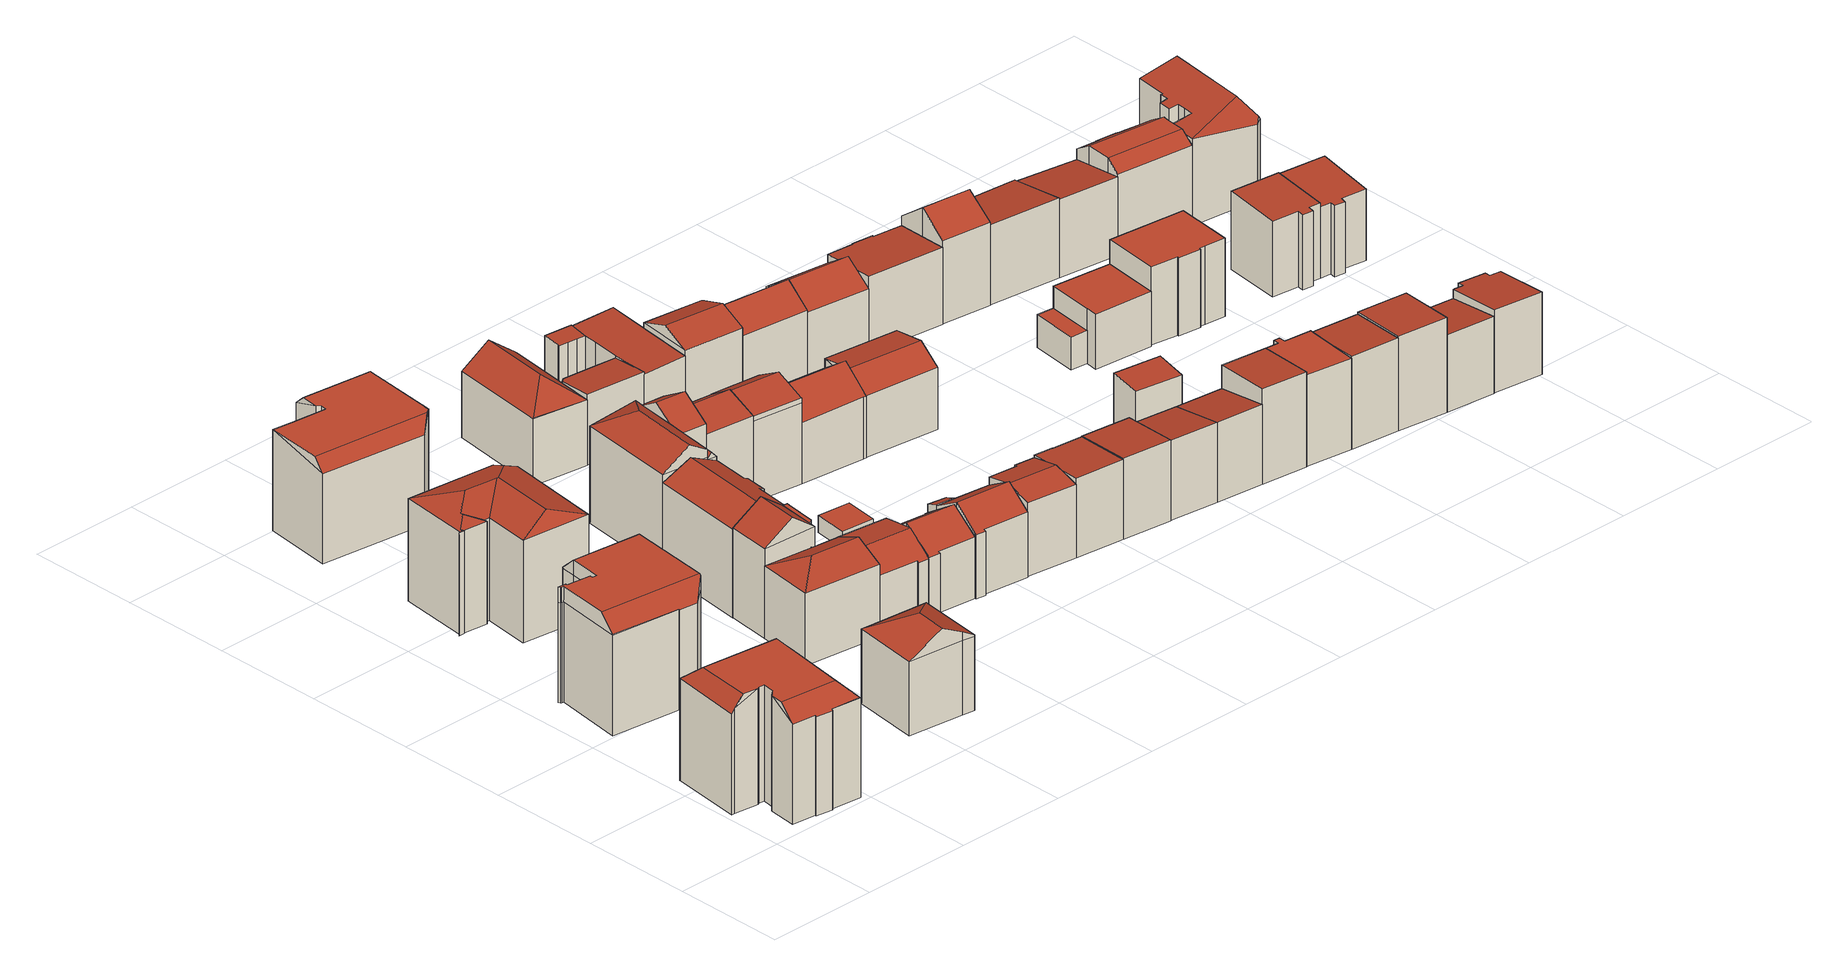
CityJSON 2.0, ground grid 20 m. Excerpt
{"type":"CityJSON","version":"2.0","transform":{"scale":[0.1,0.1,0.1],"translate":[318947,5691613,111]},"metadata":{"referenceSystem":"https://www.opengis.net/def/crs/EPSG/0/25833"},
"CityObjects":{
"building1":{"type":"Building","attributes":{"Dachtyp_tdc":"tdcFreeFormRoof","Gemeindeschluessel":14713000,"Dachneigung":0.55,"QualitaetDacherkennung":59,"Geometrietyp2DReferenz":"3000","function":"31001_9998","roofType":"5000","measuredHeight":20.58},"geometry":[{"type":"MultiSurface","lod":"2","boundaries":[[[0,1,2,3]],[[1,4,5,2]],[[4,6,7,5]],[[6,8,9,7]],[[8,10,11,9]],[[10,12,13,11]],[[12,14,15,13]],[[14,16,17,15]],[[16,18,19,17]],[[18,20,21,19]],[[20,22,23,21]],[[22,24,25,23]],[[24,26,27,25]],[[26,28,29,27]],[[28,30,31,29]],[[30,32,33,31]],[[32,0,3,33]],[[34,35,14,12,36]],[[18,16,35,34,37,38]],[[24,22,20,38,37,39,28,26]],[[40,36,12,10,8,6]],[[37,34,36,40,4,1,0,32,30,39]],[[16,14,35]],[[30,28,39]],[[6,4,40]],[[20,18,38]],[[3,2,5,7,9,11,13,15,17,19,21,23,25,27,29,31,33]]],"semantics":{"surfaces":[{"type":"WallSurface"},{"type":"RoofSurface"},{"type":"GroundSurface"}],"values":[0,0,0,0,0,0,0,0,0,0,0,0,0,0,0,0,0,1,1,1,1,1,0,0,0,0,2]}}]},
"building2":{"type":"Building","attributes":{"Gemeindeschluessel":14713000,"Dachtyp_tdc":"tdcFreeFormRoof","Dachneigung":0.34,"QualitaetDacherkennung":56,"Geometrietyp2DReferenz":"3000","function":"31001_9998","roofType":"5000","measuredHeight":20.52},"geometry":[{"type":"MultiSurface","lod":"2","boundaries":[[[41,42,43,44]],[[42,45,46,43]],[[45,47,48,46]],[[47,49,50,48]],[[49,51,52,50]],[[51,53,54,52]],[[53,55,56,54]],[[55,57,58,56]],[[57,59,60,58]],[[59,61,62,60]],[[61,63,64,62]],[[63,65,66,64]],[[65,67,68,66]],[[67,69,70,68]],[[69,71,72,70]],[[71,73,74,72]],[[73,41,44,74]],[[75,76,77,78,79,67,65]],[[80,81,82,83]],[[83,82,84,85,86,87,88,89,90,91,92,77,76]],[[71,78,77,92,73]],[[73,92,91,41]],[[41,91,90,42]],[[42,90,89,45]],[[45,89,88,47]],[[47,88,87,49]],[[49,87,86,51]],[[51,86,85,53]],[[53,85,84,55]],[[55,84,82,57]],[[57,82,81,59]],[[59,81,80,61]],[[61,80,83,76,75,63]],[[63,75,65]],[[69,79,78,71]],[[67,79,69]],[[44,43,46,48,50,52,54,56,58,60,62,64,66,68,70,72,74]]],"semantics":{"surfaces":[{"type":"WallSurface"},{"type":"RoofSurface"},{"type":"GroundSurface"}],"values":[0,0,0,0,0,0,0,0,0,0,0,0,0,0,0,0,0,1,1,1,0,0,0,0,0,0,0,0,0,0,0,0,0,0,0,0,2]}}]},
"building3":{"type":"Building","attributes":{"Dachtyp_tdc":"tdcFreeFormRoof","Gemeindeschluessel":14713000,"Dachneigung":18.39,"QualitaetDacherkennung":20,"Geometrietyp2DReferenz":"3000","function":"31001_9998","roofType":"5000","measuredHeight":20.23},"geometry":[{"type":"MultiSurface","lod":"2","boundaries":[[[93,94,95,96]],[[94,97,98,95]],[[97,99,100,98]],[[99,101,102,100]],[[101,103,104,102]],[[103,105,106,104]],[[105,107,108,106]],[[107,109,110,108]],[[109,111,112,110]],[[111,113,114,112]],[[113,115,116,114]],[[115,93,96,116]],[[117,118,119,115,113]],[[117,113,111]],[[120,121,118,117,111,109]],[[122,123,124,125,126,120,109,107]],[[122,107,105]],[[123,122,105,103]],[[124,123,103,101]],[[125,124,101,99]],[[126,125,99,97]],[[121,120,126,97,94]],[[119,118,121,94,93]],[[119,93,115]],[[96,95,98,100,102,104,106,108,110,112,114,116]]],"semantics":{"surfaces":[{"type":"WallSurface"},{"type":"RoofSurface"},{"type":"GroundSurface"}],"values":[0,0,0,0,0,0,0,0,0,0,0,0,1,1,1,1,1,1,1,1,1,1,1,1,2]}}]},
"building4":{"type":"Building","attributes":{"Dachtyp_tdc":"tdcHipAndGableRoof","Gemeindeschluessel":14713000,"Dachneigung":30.13,"QualitaetDacherkennung":67,"Geometrietyp2DReferenz":"3000","function":"31001_9998","roofType":"5000","measuredHeight":16.72},"geometry":[{"type":"MultiSurface","lod":"2","boundaries":[[[127,128,129,130]],[[128,131,132,129]],[[131,133,134,132]],[[133,135,136,134]],[[135,137,138,136]],[[137,127,130,138]],[[139,127,140]],[[127,137,141,140]],[[142,139,140,141,143,144]],[[131,142,144,133]],[[133,144,143,135]],[[135,143,141,137]],[[128,139,142,131]],[[127,139,128]],[[130,129,132,134,136,138]]],"semantics":{"surfaces":[{"type":"WallSurface"},{"type":"RoofSurface"},{"type":"GroundSurface"}],"values":[0,0,0,0,0,0,1,1,1,0,0,0,0,0,2]}}]},
"building5":{"type":"Building","attributes":{"Dachtyp_tdc":"tdcFreeFormRoof","Gemeindeschluessel":14713000,"Dachneigung":1.17,"QualitaetDacherkennung":57,"Geometrietyp2DReferenz":"3000","function":"31001_9998","roofType":"5000","measuredHeight":17.94},"geometry":[{"type":"MultiSurface","lod":"2","boundaries":[[[145,146,147,148]],[[146,149,150,147]],[[149,151,152,150]],[[151,153,154,152]],[[153,155,156,154]],[[155,157,158,156]],[[157,159,160,158]],[[159,161,162,160]],[[161,163,164,162]],[[163,145,148,164]],[[165,159,157,166]],[[163,167,168,145]],[[167,161,165,166,155,153,151,149,146,168]],[[161,159,165]],[[146,145,168]],[[157,155,166]],[[163,161,167]],[[148,147,150,152,154,156,158,160,162,164]]],"semantics":{"surfaces":[{"type":"WallSurface"},{"type":"RoofSurface"},{"type":"GroundSurface"}],"values":[0,0,0,0,0,0,0,0,0,0,1,1,1,0,0,0,0,2]}}]},
"building6":{"type":"Building","attributes":{"Gemeindeschluessel":14713000,"Geometrietyp2DReferenz":"3000","function":"31001_9998","roofType":"9999"},"children":["building6-1","building6-2","building6-3"]},
"building6-1":{"type":"BuildingPart","attributes":{"Dachtyp_tdc":"tdcHipAndGableRoof","Dachneigung":23.91,"QualitaetDacherkennung":52,"Geometrietyp2DReferenz":"3000","roofType":"5000","measuredHeight":15.17},"parents":["building6"],"geometry":[{"type":"MultiSurface","lod":"2","boundaries":[[[169,170,171,172]],[[170,173,174,171]],[[173,175,176,174]],[[175,177,178,176]],[[177,179,180,178]],[[179,181,182,180]],[[183,169,172,184]],[[181,179,185]],[[179,177,175,185]],[[175,173,170,169,183,181,185]],[[172,171,174,176,178,180,182,184]],[[184,182,181,183]]],"semantics":{"surfaces":[{"type":"WallSurface"},{"type":"RoofSurface"},{"type":"GroundSurface"},{"type":"ClosureSurface"}],"values":[0,0,0,0,0,0,0,1,1,1,2,3]}}]},
"building6-2":{"type":"BuildingPart","attributes":{"Dachtyp_tdc":"tdcGableRoof","Dachneigung":34.07,"QualitaetDacherkennung":70,"Geometrietyp2DReferenz":"3000","roofType":"3100","measuredHeight":19.39},"parents":["building6"],"geometry":[{"type":"MultiSurface","lod":"2","boundaries":[[[186,187,188,182,181]],[[187,189,190,191,188]],[[189,187,192]],[[186,193,194]],[[187,186,194,192]],[[193,189,192,194]],[[182,188,191,195,184]],[[193,183,184,195,196,190,189]],[[196,195,191,190]],[[186,181,183,193]],[[181,182,184,183]]],"semantics":{"surfaces":[{"type":"WallSurface"},{"type":"RoofSurface"},{"type":"GroundSurface"},{"type":"ClosureSurface"}],"values":[0,0,0,0,1,1,2,0,3,0,3]}}]},
"building6-3":{"type":"BuildingPart","attributes":{"Dachtyp_tdc":"tdcPolyFlatRoof","Dachneigung":0,"QualitaetDacherkennung":29,"Geometrietyp2DReferenz":"3000","roofType":"1000","measuredHeight":16.3},"parents":["building6"],"geometry":[{"type":"MultiSurface","lod":"2","boundaries":[[[190,197,198,191]],[[197,199,200,198]],[[199,201,202,200]],[[201,203,204,202]],[[203,196,195,204]],[[203,201,199,197,190,196]],[[195,191,198,200,202,204]],[[191,195,196,190]]],"semantics":{"surfaces":[{"type":"WallSurface"},{"type":"RoofSurface"},{"type":"GroundSurface"},{"type":"ClosureSurface"}],"values":[0,0,0,0,0,1,2,3]}}]},
"building7":{"type":"Building","attributes":{"Dachtyp_tdc":"tdcHipAndGableRoof","Gemeindeschluessel":14713000,"Dachneigung":25.93,"QualitaetDacherkennung":78,"Geometrietyp2DReferenz":"3000","function":"31001_9998","roofType":"5000","measuredHeight":18.2},"geometry":[{"type":"MultiSurface","lod":"2","boundaries":[[[205,206,207,208]],[[206,209,210,207]],[[209,211,212,210]],[[211,213,214,212]],[[213,215,216,214]],[[215,217,218,216]],[[217,219,220,218]],[[219,221,222,220]],[[221,223,224,222]],[[223,205,208,224]],[[219,217,225]],[[217,215,213,225]],[[213,211,209,206,205,223,221,219,225]],[[208,207,210,212,214,216,218,220,222,224]]],"semantics":{"surfaces":[{"type":"WallSurface"},{"type":"RoofSurface"},{"type":"GroundSurface"}],"values":[0,0,0,0,0,0,0,0,0,0,1,1,1,2]}}]},
"building8":{"type":"Building","attributes":{"Dachtyp_tdc":"tdcFreeFormRoof","Gemeindeschluessel":14713000,"Dachneigung":10.51,"QualitaetDacherkennung":44,"Geometrietyp2DReferenz":"3000","function":"31001_9998","roofType":"5000","measuredHeight":13.82},"geometry":[{"type":"MultiSurface","lod":"2","boundaries":[[[226,173,227,228]],[[173,229,230,227]],[[229,231,232,230]],[[231,233,234,232]],[[233,235,236,234]],[[235,237,238,236]],[[237,226,228,238]],[[239,229,173,240]],[[235,233,231,239,240,226,237]],[[173,226,240]],[[231,229,239]],[[228,227,230,232,234,236,238]]],"semantics":{"surfaces":[{"type":"WallSurface"},{"type":"RoofSurface"},{"type":"GroundSurface"}],"values":[0,0,0,0,0,0,0,1,1,0,0,2]}}]},
"building9":{"type":"Building","attributes":{"Gemeindeschluessel":14713000,"Geometrietyp2DReferenz":"3000","function":"31001_9998","roofType":"9999"},"children":["building9-1","building9-2","building9-3"]},
"building9-1":{"type":"BuildingPart","attributes":{"Dachtyp_tdc":"tdcGableRoof","Dachneigung":31.37,"QualitaetDacherkennung":55,"Geometrietyp2DReferenz":"3000","roofType":"3100","measuredHeight":20.55},"parents":["building9"],"geometry":[{"type":"MultiSurface","lod":"2","boundaries":[[[241,242,243,244,245]],[[246,247,248,249,250]],[[247,241,245,248]],[[241,247,251]],[[242,241,251,252,253]],[[247,246,254,252,251]],[[245,244,249,248]],[[250,249,244,243]],[[246,250,243,242]],[[252,254,253]],[[253,254,246,242]]],"semantics":{"surfaces":[{"type":"WallSurface"},{"type":"RoofSurface"},{"type":"GroundSurface"},{"type":"ClosureSurface"}],"values":[0,0,0,0,1,1,2,3,3,0,3]}}]},
"building9-2":{"type":"BuildingPart","attributes":{"Dachtyp_tdc":"tdcFreeFormRoof","Dachneigung":47.18,"QualitaetDacherkennung":22,"Geometrietyp2DReferenz":"3000","roofType":"5000","measuredHeight":17.67},"parents":["building9"],"geometry":[{"type":"MultiSurface","lod":"2","boundaries":[[[255,256,257,258]],[[256,259,260,257]],[[259,261,262,260]],[[261,263,264,262]],[[265,263,261]],[[266,265,261,259]],[[267,266,259,256]],[[267,256,255]],[[265,266,267,255,263]],[[258,257,260,262,264]],[[258,264,263,255]]],"semantics":{"surfaces":[{"type":"WallSurface"},{"type":"RoofSurface"},{"type":"GroundSurface"},{"type":"ClosureSurface"}],"values":[0,0,0,0,0,1,1,1,1,2,3]}}]},
"building9-3":{"type":"BuildingPart","attributes":{"Dachtyp_tdc":"tdcHipAndGableRoof","Dachneigung":32.51,"QualitaetDacherkennung":65,"Geometrietyp2DReferenz":"3000","roofType":"5000","measuredHeight":20.54},"parents":["building9"],"geometry":[{"type":"MultiSurface","lod":"2","boundaries":[[[268,250,249,269]],[[243,270,255,258,244]],[[271,272,273,264,263]],[[272,268,269,273]],[[274,268,275]],[[276,277,275,268]],[[278,279,253,254,274,275,277,280]],[[270,278,280,271]],[[271,280,277,276,272]],[[243,242,279,278,270]],[[272,276,268]],[[268,274,246,250]],[[269,249,244,258,264,273]],[[244,249,250,243]],[[263,255,270,271]],[[263,264,258,255]],[[242,253,279]],[[246,274,254]],[[250,246,242,243]],[[242,246,254,253]]],"semantics":{"surfaces":[{"type":"WallSurface"},{"type":"RoofSurface"},{"type":"GroundSurface"},{"type":"ClosureSurface"}],"values":[0,0,0,0,1,1,1,0,0,0,0,0,2,3,0,3,0,0,3,3]}}]},
"building10":{"type":"Building","attributes":{"Dachtyp_tdc":"tdcGableRoof","Gemeindeschluessel":14713000,"Dachneigung":34.83,"QualitaetDacherkennung":57,"Geometrietyp2DReferenz":"3000","function":"31001_9998","roofType":"3100","measuredHeight":14.23},"geometry":[{"type":"MultiSurface","lod":"2","boundaries":[[[281,282,283,284]],[[282,285,286,283]],[[285,287,288,286]],[[287,289,290,288]],[[289,291,292,290]],[[291,293,294,292]],[[293,295,296,294]],[[295,297,298,296]],[[297,299,300,298]],[[299,301,302,300]],[[301,281,284,302]],[[297,295,293,291,289,287]],[[287,285,282,281,301,299,297]],[[284,283,286,288,290,292,294,296,298,300,302]]],"semantics":{"surfaces":[{"type":"WallSurface"},{"type":"RoofSurface"},{"type":"GroundSurface"}],"values":[0,0,0,0,0,0,0,0,0,0,0,1,1,2]}}]},
"building11":{"type":"Building","attributes":{"Dachtyp_tdc":"tdcFreeFormRoof","Gemeindeschluessel":14713000,"Dachneigung":37.67,"QualitaetDacherkennung":67,"Geometrietyp2DReferenz":"3000","function":"31001_9998","roofType":"5000","measuredHeight":15.39},"geometry":[{"type":"MultiSurface","lod":"2","boundaries":[[[303,304,305,306]],[[304,307,308,305]],[[307,309,310,308]],[[309,311,312,310]],[[311,313,314,312]],[[313,303,306,314]],[[303,315,316]],[[311,309,317,315,303,313]],[[315,317,307,304,316]],[[304,303,316]],[[309,307,317]],[[306,305,308,310,312,314]]],"semantics":{"surfaces":[{"type":"WallSurface"},{"type":"RoofSurface"},{"type":"GroundSurface"}],"values":[0,0,0,0,0,0,1,1,1,0,0,2]}}]},
"building12":{"type":"Building","attributes":{"Gemeindeschluessel":14713000,"Geometrietyp2DReferenz":"3000","function":"31001_9998","roofType":"9999"},"children":["building12-1","building12-2"]},
"building12-1":{"type":"BuildingPart","attributes":{"Dachtyp_tdc":"tdcPolyFlatRoof","Dachneigung":21.52,"QualitaetDacherkennung":50,"Geometrietyp2DReferenz":"3000","roofType":"2100","measuredHeight":11.85},"parents":["building12"],"geometry":[{"type":"MultiSurface","lod":"2","boundaries":[[[318,319,320,321,322]],[[323,324,296,325,326]],[[324,318,322,296]],[[324,323,319,318]],[[322,321,325,296]],[[326,320,319,323]],[[326,325,321,320]]],"semantics":{"surfaces":[{"type":"WallSurface"},{"type":"RoofSurface"},{"type":"GroundSurface"},{"type":"ClosureSurface"}],"values":[0,0,0,1,2,0,3]}}]},
"building12-2":{"type":"BuildingPart","attributes":{"Dachtyp_tdc":"tdcGableRoof","Dachneigung":30.56,"QualitaetDacherkennung":42,"Geometrietyp2DReferenz":"3000","roofType":"3100","measuredHeight":14.74},"parents":["building12"],"geometry":[{"type":"MultiSurface","lod":"2","boundaries":[[[327,328,329,330]],[[328,331,332,329]],[[331,333,334,332]],[[333,335,336,334]],[[335,337,338,336]],[[337,339,300,338]],[[339,340,341,300]],[[340,326,325,341]],[[320,327,330,321]],[[340,339,337,335,333,331,328]],[[328,327,320,326,340]],[[330,329,332,334,336,338,300,341,325,321]],[[321,325,326,320]]],"semantics":{"surfaces":[{"type":"WallSurface"},{"type":"RoofSurface"},{"type":"GroundSurface"},{"type":"ClosureSurface"}],"values":[0,0,0,0,0,0,0,0,0,1,1,2,3]}}]},
"building13":{"type":"Building","attributes":{"Dachtyp_tdc":"tdcGableRoof","Gemeindeschluessel":14713000,"Dachneigung":17.92,"QualitaetDacherkennung":57,"Geometrietyp2DReferenz":"3000","function":"31001_9998","roofType":"3100","measuredHeight":17.27},"geometry":[{"type":"MultiSurface","lod":"2","boundaries":[[[342,343,344,345]],[[343,346,347,344]],[[346,348,349,347]],[[348,342,345,349]],[[346,343,350]],[[342,348,351]],[[343,342,351,350]],[[348,346,350,351]],[[345,344,347,349]]],"semantics":{"surfaces":[{"type":"WallSurface"},{"type":"RoofSurface"},{"type":"GroundSurface"}],"values":[0,0,0,0,0,0,1,1,2]}}]},
"building14":{"type":"Building","attributes":{"Gemeindeschluessel":14713000,"Dachorientierung":0,"MittlereTraufHoehe":114.94,"ObjektHoehe":3,"BodenHoehe":111.94,"Geometrietyp2DReferenz":"3000","BezugspunktDach":"2000","AbsoluteHoehe":114.94,"Dachflaeche":36.03,"function":"31001_9998","measuredHeight":3,"storeysAboveGround":1},"geometry":[{"type":"MultiSurface","lod":"2","boundaries":[[[352,353,354,355]],[[355,354,356,357]],[[354,353,358,356]],[[353,352,359,358]],[[352,355,357,359]],[[357,356,358,359]]],"semantics":{"surfaces":[{"type":"RoofSurface"},{"type":"WallSurface"},{"type":"GroundSurface"}],"values":[0,1,1,1,1,2]}}]},
"building15":{"type":"Building","attributes":{"Dachtyp_tdc":"tdcFreeFormRoof","Gemeindeschluessel":14713000,"Dachneigung":18.86,"QualitaetDacherkennung":61,"Geometrietyp2DReferenz":"3000","function":"31001_9998","roofType":"5000","measuredHeight":17.15},"geometry":[{"type":"MultiSurface","lod":"2","boundaries":[[[360,361,362,344]],[[361,363,364,362]],[[363,365,366,364]],[[365,367,347,366]],[[367,360,344,347]],[[368,361,360,369]],[[368,369,370,371,372]],[[367,370,369,360]],[[365,371,370,367]],[[363,372,371,365]],[[361,368,372,363]],[[344,362,364,366,347]]],"semantics":{"surfaces":[{"type":"WallSurface"},{"type":"RoofSurface"},{"type":"GroundSurface"}],"values":[0,0,0,0,0,1,1,0,0,0,0,2]}}]},
"building16":{"type":"Building","attributes":{"Dachtyp_tdc":"tdcGableRoof","Gemeindeschluessel":14713000,"Dachneigung":13.24,"QualitaetDacherkennung":46,"Geometrietyp2DReferenz":"3000","function":"31001_9998","roofType":"3100","measuredHeight":14.2},"geometry":[{"type":"MultiSurface","lod":"2","boundaries":[[[373,374,375,376]],[[374,377,378,375]],[[377,379,380,378]],[[379,381,382,380]],[[381,383,384,382]],[[383,385,386,384]],[[385,387,388,386]],[[387,389,390,388]],[[389,373,376,390]],[[385,383,381,379,377,374,373]],[[373,389,387,385]],[[376,375,378,380,382,384,386,388,390]]],"semantics":{"surfaces":[{"type":"WallSurface"},{"type":"RoofSurface"},{"type":"GroundSurface"}],"values":[0,0,0,0,0,0,0,0,0,1,1,2]}}]},
"building17":{"type":"Building","attributes":{"Dachtyp_tdc":"tdcPolyFlatRoof","Gemeindeschluessel":14713000,"Dachneigung":0,"QualitaetDacherkennung":63,"Geometrietyp2DReferenz":"3000","function":"31001_9998","roofType":"1000","measuredHeight":3.12},"geometry":[{"type":"MultiSurface","lod":"2","boundaries":[[[391,392,393,394]],[[392,395,396,393]],[[395,397,398,396]],[[397,391,394,398]],[[397,395,392,391]],[[394,393,396,398]]],"semantics":{"surfaces":[{"type":"WallSurface"},{"type":"RoofSurface"},{"type":"GroundSurface"}],"values":[0,0,0,0,1,2]}}]},
"building18":{"type":"Building","attributes":{"Gemeindeschluessel":14713000,"Geometrietyp2DReferenz":"3000","function":"31001_9998","roofType":"9999"},"children":["building18-1","building18-2","building18-3"]},
"building18-1":{"type":"BuildingPart","attributes":{"Dachtyp_tdc":"tdcPolyFlatRoof","Dachneigung":2.61,"QualitaetDacherkennung":42,"Geometrietyp2DReferenz":"3000","roofType":"2100","measuredHeight":12.19},"parents":["building18"],"geometry":[{"type":"MultiSurface","lod":"2","boundaries":[[[399,400,401,402]],[[399,403,404,400]],[[403,405,406,404]],[[405,407,408,406]],[[407,409,410,408]],[[409,411,412,413,410]],[[411,409,407,405,403,399,402]],[[401,400,404,406,408,410,413]],[[402,412,411]],[[402,401,413,412]]],"semantics":{"surfaces":[{"type":"WallSurface"},{"type":"RoofSurface"},{"type":"GroundSurface"},{"type":"ClosureSurface"}],"values":[0,0,0,0,0,0,1,2,0,3]}}]},
"building18-2":{"type":"BuildingPart","attributes":{"Dachtyp_tdc":"tdcPolyFlatRoof","Dachneigung":2.99,"QualitaetDacherkennung":76,"Geometrietyp2DReferenz":"3000","roofType":"2100","measuredHeight":12.44},"parents":["building18"],"geometry":[{"type":"MultiSurface","lod":"2","boundaries":[[[414,415,416,417]],[[415,418,419,416]],[[418,420,421,419]],[[422,423,424,425,426]],[[423,402,401,424]],[[412,414,417,413]],[[412,402,423,422,427,420,418,415,414]],[[417,416,419,421,425,424,401,413]],[[426,427,422]],[[425,421,420,427,426]],[[413,401,402,412]]],"semantics":{"surfaces":[{"type":"WallSurface"},{"type":"RoofSurface"},{"type":"GroundSurface"},{"type":"ClosureSurface"}],"values":[0,0,0,0,0,0,1,2,0,3,3]}}]},
"building18-3":{"type":"BuildingPart","attributes":{"Dachtyp_tdc":"tdcPolyFlatRoof","Dachneigung":6.57,"QualitaetDacherkennung":61,"Geometrietyp2DReferenz":"3000","roofType":"2100","measuredHeight":12.46},"parents":["building18"],"geometry":[{"type":"MultiSurface","lod":"2","boundaries":[[[428,429,430,431]],[[429,432,433,430]],[[432,426,425,433]],[[434,435,436,421,420]],[[435,428,431,436]],[[435,434,427,426,432,429,428]],[[431,430,433,425,421,436]],[[420,427,434]],[[421,425,426,427,420]]],"semantics":{"surfaces":[{"type":"WallSurface"},{"type":"RoofSurface"},{"type":"GroundSurface"},{"type":"ClosureSurface"}],"values":[0,0,0,0,0,1,2,0,3]}}]},
"building19":{"type":"Building","attributes":{"Dachtyp_tdc":"tdcPolyFlatRoof","Gemeindeschluessel":14713000,"Dachneigung":4.38,"QualitaetDacherkennung":65,"Geometrietyp2DReferenz":"3000","function":"31001_9998","roofType":"2100","measuredHeight":14.07},"geometry":[{"type":"MultiSurface","lod":"2","boundaries":[[[437,438,384,388]],[[438,439,440,384]],[[439,441,442,440]],[[441,443,444,442]],[[443,445,446,444]],[[445,437,388,446]],[[445,443,441,439,438,437]],[[388,384,440,442,444,446]]],"semantics":{"surfaces":[{"type":"WallSurface"},{"type":"RoofSurface"},{"type":"GroundSurface"}],"values":[0,0,0,0,0,0,1,2]}}]},
"building20":{"type":"Building","attributes":{"Dachtyp_tdc":"tdcFreeFormRoof","Gemeindeschluessel":14713000,"Dachneigung":36.36,"QualitaetDacherkennung":56,"Geometrietyp2DReferenz":"3000","function":"31001_9998","roofType":"5000","measuredHeight":14.69},"geometry":[{"type":"MultiSurface","lod":"2","boundaries":[[[447,448,362,366]],[[448,449,450,362]],[[449,451,452,450]],[[451,453,454,452]],[[453,447,366,454]],[[455,449,448,456]],[[453,451,455,456,447]],[[448,447,456]],[[451,449,455]],[[366,362,450,452,454]]],"semantics":{"surfaces":[{"type":"WallSurface"},{"type":"RoofSurface"},{"type":"GroundSurface"}],"values":[0,0,0,0,0,1,1,0,0,2]}}]},
"building21":{"type":"Building","attributes":{"Dachtyp_tdc":"tdcFreeFormRoof","Gemeindeschluessel":14713000,"Dachneigung":20.81,"QualitaetDacherkennung":76,"Geometrietyp2DReferenz":"3000","function":"31001_9998","roofType":"5000","measuredHeight":15.31},"geometry":[{"type":"MultiSurface","lod":"2","boundaries":[[[457,458,416,419]],[[458,459,460,416]],[[459,461,462,460]],[[461,463,464,462]],[[463,465,466,457]],[[465,461,459,458,466]],[[458,457,466]],[[463,461,465]],[[464,419,416,460,462]],[[463,457,419,464]]],"semantics":{"surfaces":[{"type":"WallSurface"},{"type":"RoofSurface"},{"type":"GroundSurface"}],"values":[0,0,0,0,1,1,0,0,2,0]}}]},
"building22":{"type":"Building","attributes":{"Dachtyp_tdc":"tdcPolyFlatRoof","Gemeindeschluessel":14713000,"Dachneigung":5.03,"QualitaetDacherkennung":68,"Geometrietyp2DReferenz":"3000","function":"31001_9998","roofType":"2100","measuredHeight":14.27},"geometry":[{"type":"MultiSurface","lod":"2","boundaries":[[[467,468,444,446]],[[468,469,470,444]],[[469,471,472,470]],[[471,467,446,472]],[[471,469,468,467]],[[446,444,470,472]]],"semantics":{"surfaces":[{"type":"WallSurface"},{"type":"RoofSurface"},{"type":"GroundSurface"}],"values":[0,0,0,0,1,2]}}]},
"building23":{"type":"Building","attributes":{"Dachtyp_tdc":"tdcGableRoof","Gemeindeschluessel":14713000,"Dachneigung":10.17,"QualitaetDacherkennung":35,"Geometrietyp2DReferenz":"3000","function":"31001_9998","roofType":"3100","measuredHeight":13.7},"geometry":[{"type":"MultiSurface","lod":"2","boundaries":[[[473,474,475,476]],[[474,477,478,475]],[[477,479,480,478]],[[479,473,476,480]],[[477,474,481]],[[473,479,482]],[[474,473,482,481]],[[479,477,481,482]],[[476,475,478,480]]],"semantics":{"surfaces":[{"type":"WallSurface"},{"type":"RoofSurface"},{"type":"GroundSurface"}],"values":[0,0,0,0,0,0,1,1,2]}}]},
"building24":{"type":"Building","attributes":{"Dachtyp_tdc":"tdcPolyFlatRoof","Gemeindeschluessel":14713000,"Dachneigung":10.98,"QualitaetDacherkennung":64,"Geometrietyp2DReferenz":"3000","function":"31001_9998","roofType":"2100","measuredHeight":14.11},"geometry":[{"type":"MultiSurface","lod":"2","boundaries":[[[483,484,485,486]],[[484,487,488,485]],[[487,489,490,488]],[[489,483,486,490]],[[489,487,484,483]],[[486,485,488,490]]],"semantics":{"surfaces":[{"type":"WallSurface"},{"type":"RoofSurface"},{"type":"GroundSurface"}],"values":[0,0,0,0,1,2]}}]},
"building25":{"type":"Building","attributes":{"Dachtyp_tdc":"tdcGableRoof","Gemeindeschluessel":14713000,"Dachneigung":36.87,"QualitaetDacherkennung":60,"Geometrietyp2DReferenz":"3000","function":"31001_9998","roofType":"3100","measuredHeight":15.08},"geometry":[{"type":"MultiSurface","lod":"2","boundaries":[[[491,492,493,494]],[[492,495,496,493]],[[495,497,498,496]],[[497,499,500,498]],[[499,501,502,500]],[[501,503,504,502]],[[503,505,506,504]],[[505,507,508,506]],[[507,509,510,508]],[[509,511,512,510]],[[511,513,514,512]],[[507,505,503,501,499,497,495,492,491,513]],[[513,511,509,507]],[[514,494,493,496,498,500,502,504,506,508,510,512]],[[513,491,494,514]]],"semantics":{"surfaces":[{"type":"WallSurface"},{"type":"RoofSurface"},{"type":"GroundSurface"}],"values":[0,0,0,0,0,0,0,0,0,0,0,1,1,2,0]}}]},
"building26":{"type":"Building","attributes":{"Dachtyp_tdc":"tdcPolyFlatRoof","Gemeindeschluessel":14713000,"Dachneigung":10.9,"QualitaetDacherkennung":64,"Geometrietyp2DReferenz":"3000","function":"31001_9998","roofType":"2100","measuredHeight":14.1},"geometry":[{"type":"MultiSurface","lod":"2","boundaries":[[[489,487,488,490]],[[487,515,516,488]],[[515,517,518,516]],[[517,489,490,518]],[[517,515,487,489]],[[490,488,516,518]]],"semantics":{"surfaces":[{"type":"WallSurface"},{"type":"RoofSurface"},{"type":"GroundSurface"}],"values":[0,0,0,0,1,2]}}]},
"building27":{"type":"Building","attributes":{"Dachtyp_tdc":"tdcFreeFormRoof","Gemeindeschluessel":14713000,"Dachneigung":34.02,"QualitaetDacherkennung":64,"Geometrietyp2DReferenz":"3000","function":"31001_9998","roofType":"5000","measuredHeight":14.76},"geometry":[{"type":"MultiSurface","lod":"2","boundaries":[[[519,520,510,521]],[[520,522,506,510]],[[522,523,524,506]],[[523,525,526,524]],[[525,519,521,526]],[[519,527,528,520]],[[527,525,523,522,528]],[[522,520,528]],[[519,525,527]],[[521,510,506,524,526]]],"semantics":{"surfaces":[{"type":"WallSurface"},{"type":"RoofSurface"},{"type":"GroundSurface"}],"values":[0,0,0,0,0,1,1,0,0,2]}}]},
"building28":{"type":"Building","attributes":{"Dachtyp_tdc":"tdcPolyFlatRoof","Gemeindeschluessel":14713000,"Dachneigung":3.35,"QualitaetDacherkennung":58,"Geometrietyp2DReferenz":"3000","function":"31001_9998","roofType":"2100","measuredHeight":16.74},"geometry":[{"type":"MultiSurface","lod":"2","boundaries":[[[529,530,531,532]],[[530,533,518,531]],[[533,534,516,518]],[[534,529,532,516]],[[534,533,530,529]],[[532,531,518,516]]],"semantics":{"surfaces":[{"type":"WallSurface"},{"type":"RoofSurface"},{"type":"GroundSurface"}],"values":[0,0,0,0,1,2]}}]},
"building29":{"type":"Building","attributes":{"Dachtyp_tdc":"tdcPolyFlatRoof","Gemeindeschluessel":14713000,"Dachneigung":5.88,"QualitaetDacherkennung":52,"Geometrietyp2DReferenz":"3000","function":"31001_9998","roofType":"2100","measuredHeight":9.83},"geometry":[{"type":"MultiSurface","lod":"2","boundaries":[[[535,536,537,538]],[[536,539,540,537]],[[539,541,542,540]],[[541,535,538,542]],[[541,539,536,535]],[[538,537,540,542]]],"semantics":{"surfaces":[{"type":"WallSurface"},{"type":"RoofSurface"},{"type":"GroundSurface"}],"values":[0,0,0,0,1,2]}}]},
"building30":{"type":"Building","attributes":{"Dachtyp_tdc":"tdcPolyFlatRoof","Gemeindeschluessel":14713000,"Dachneigung":0,"QualitaetDacherkennung":42,"Geometrietyp2DReferenz":"3000","function":"31001_9998","roofType":"1000","measuredHeight":16.16},"geometry":[{"type":"MultiSurface","lod":"2","boundaries":[[[543,529,544,545]],[[529,546,547,544]],[[546,548,549,547]],[[548,550,551,549]],[[550,552,553,551]],[[552,554,555,553]],[[554,556,557,555]],[[556,543,545,557]],[[556,554,552,550,548,546,529,543]],[[545,544,547,549,551,553,555,557]]],"semantics":{"surfaces":[{"type":"WallSurface"},{"type":"RoofSurface"},{"type":"GroundSurface"}],"values":[0,0,0,0,0,0,0,0,1,2]}}]},
"building31":{"type":"Building","attributes":{"Gemeindeschluessel":14713000,"Dachtyp_tdc":"tdcPolyFlatRoof","Dachneigung":5.42,"QualitaetDacherkennung":73,"Geometrietyp2DReferenz":"3000","function":"31001_9998","roofType":"2100","measuredHeight":13.61},"geometry":[{"type":"MultiSurface","lod":"2","boundaries":[[[558,559,560,561]],[[559,562,563,560]],[[562,564,565,563]],[[564,566,567,565]],[[566,568,569,567]],[[568,570,571,569]],[[570,572,573,571]],[[572,558,561,573]],[[572,570,568,566,564,562,559,558]],[[561,560,563,565,567,569,571,573]]],"semantics":{"surfaces":[{"type":"WallSurface"},{"type":"RoofSurface"},{"type":"GroundSurface"}],"values":[0,0,0,0,0,0,0,0,1,2]}}]},
"building32":{"type":"Building","attributes":{"Dachtyp_tdc":"tdcPolyFlatRoof","Gemeindeschluessel":14713000,"Dachneigung":3.36,"QualitaetDacherkennung":52,"Geometrietyp2DReferenz":"3000","function":"31001_9998","roofType":"2100","measuredHeight":16.46},"geometry":[{"type":"MultiSurface","lod":"2","boundaries":[[[574,575,576,577]],[[575,578,557,576]],[[578,579,555,557]],[[579,574,577,555]],[[579,578,575,574]],[[577,576,557,555]]],"semantics":{"surfaces":[{"type":"WallSurface"},{"type":"RoofSurface"},{"type":"GroundSurface"}],"values":[0,0,0,0,1,2]}}]},
"building33":{"type":"Building","attributes":{"Gemeindeschluessel":14713000,"Geometrietyp2DReferenz":"3000","function":"31001_9998","roofType":"9999"},"children":["building33-1","building33-2"]},
"building33-1":{"type":"BuildingPart","attributes":{"Dachtyp_tdc":"tdcPolyFlatRoof","Dachneigung":0,"QualitaetDacherkennung":28,"Geometrietyp2DReferenz":"3000","roofType":"1000","measuredHeight":9.73},"parents":["building33"],"geometry":[{"type":"MultiSurface","lod":"2","boundaries":[[[580,581,582,583]],[[581,584,585,582]],[[584,586,587,588,585]],[[589,580,583,590,591]],[[589,586,584,581,580]],[[583,582,585,588,590]],[[591,587,586,589]],[[591,590,588,587]]],"semantics":{"surfaces":[{"type":"WallSurface"},{"type":"RoofSurface"},{"type":"GroundSurface"},{"type":"ClosureSurface"}],"values":[0,0,0,0,1,2,0,3]}}]},
"building33-2":{"type":"BuildingPart","attributes":{"Dachtyp_tdc":"tdcPolyFlatRoof","Dachneigung":0,"QualitaetDacherkennung":57,"Geometrietyp2DReferenz":"3000","roofType":"1000","measuredHeight":5.79},"parents":["building33"],"geometry":[{"type":"MultiSurface","lod":"2","boundaries":[[[587,592,593,588]],[[592,594,595,593]],[[594,591,590,595]],[[591,594,592,587]],[[588,593,595,590]],[[588,590,591,587]]],"semantics":{"surfaces":[{"type":"WallSurface"},{"type":"RoofSurface"},{"type":"GroundSurface"},{"type":"ClosureSurface"}],"values":[0,0,0,1,2,3]}}]},
"building34":{"type":"Building","attributes":{"Dachtyp_tdc":"tdcGableRoof","Gemeindeschluessel":14713000,"Dachneigung":37.07,"QualitaetDacherkennung":66,"Geometrietyp2DReferenz":"3000","function":"31001_9998","roofType":"3100","measuredHeight":18.15},"geometry":[{"type":"MultiSurface","lod":"2","boundaries":[[[596,597,598,599]],[[597,600,601,598]],[[600,602,603,601]],[[602,604,605,603]],[[604,606,607,605]],[[606,608,609,607]],[[608,610,611,609]],[[610,612,613,611]],[[612,614,615,613]],[[614,596,599,615]],[[610,608,606,604]],[[604,602,600,597,596,614,612,610]],[[599,598,601,603,605,607,609,611,613,615]]],"semantics":{"surfaces":[{"type":"WallSurface"},{"type":"RoofSurface"},{"type":"GroundSurface"}],"values":[0,0,0,0,0,0,0,0,0,0,1,1,2]}}]},
"building35":{"type":"Building","attributes":{"Dachtyp_tdc":"tdcPolyFlatRoof","Gemeindeschluessel":14713000,"Dachneigung":2.96,"QualitaetDacherkennung":59,"Geometrietyp2DReferenz":"3000","function":"31001_9998","roofType":"2100","measuredHeight":16.69},"geometry":[{"type":"MultiSurface","lod":"2","boundaries":[[[616,617,577,576]],[[617,618,619,577]],[[618,620,621,619]],[[620,616,576,621]],[[620,618,617,616]],[[576,577,619,621]]],"semantics":{"surfaces":[{"type":"WallSurface"},{"type":"RoofSurface"},{"type":"GroundSurface"}],"values":[0,0,0,0,1,2]}}]},
"building36":{"type":"Building","attributes":{"Dachtyp_tdc":"tdcPolyFlatRoof","Gemeindeschluessel":14713000,"Dachneigung":9.31,"QualitaetDacherkennung":79,"Geometrietyp2DReferenz":"3000","function":"31001_9998","roofType":"2100","measuredHeight":14.11},"geometry":[{"type":"MultiSurface","lod":"2","boundaries":[[[622,623,624,625]],[[623,626,627,624]],[[626,628,629,627]],[[628,622,625,629]],[[628,626,623,622]],[[625,624,627,629]]],"semantics":{"surfaces":[{"type":"WallSurface"},{"type":"RoofSurface"},{"type":"GroundSurface"}],"values":[0,0,0,0,1,2]}}]},
"building37":{"type":"Building","attributes":{"Dachtyp_tdc":"tdcPolyFlatRoof","Gemeindeschluessel":14713000,"Dachneigung":0,"QualitaetDacherkennung":37,"Geometrietyp2DReferenz":"3000","function":"31001_9998","roofType":"1000","measuredHeight":13.86},"geometry":[{"type":"MultiSurface","lod":"2","boundaries":[[[630,631,632,633]],[[631,634,635,632]],[[634,636,637,635]],[[636,638,639,637]],[[638,640,641,639]],[[640,642,643,641]],[[642,644,645,643]],[[644,646,647,645]],[[646,630,633,647]],[[646,644,642,640,638,636,634,631,630]],[[633,632,635,637,639,641,643,645,647]]],"semantics":{"surfaces":[{"type":"WallSurface"},{"type":"RoofSurface"},{"type":"GroundSurface"}],"values":[0,0,0,0,0,0,0,0,0,1,2]}}]},
"building38":{"type":"Building","attributes":{"Dachtyp_tdc":"tdcPolyFlatRoof","Gemeindeschluessel":14713000,"Dachneigung":8.96,"QualitaetDacherkennung":65,"Geometrietyp2DReferenz":"3000","function":"31001_9998","roofType":"2100","measuredHeight":13.57},"geometry":[{"type":"MultiSurface","lod":"2","boundaries":[[[648,649,619,621]],[[649,650,651,619]],[[650,652,653,651]],[[652,654,655,653]],[[654,656,657,655]],[[656,648,621,657]],[[656,654,652,650,649,648]],[[621,619,651,653,655,657]]],"semantics":{"surfaces":[{"type":"WallSurface"},{"type":"RoofSurface"},{"type":"GroundSurface"}],"values":[0,0,0,0,0,0,1,2]}}]},
"building39":{"type":"Building","attributes":{"Dachtyp_tdc":"tdcPolyFlatRoof","Gemeindeschluessel":14713000,"Dachneigung":10.31,"QualitaetDacherkennung":72,"Geometrietyp2DReferenz":"3000","function":"31001_9998","roofType":"2100","measuredHeight":13.9},"geometry":[{"type":"MultiSurface","lod":"2","boundaries":[[[658,659,627,629]],[[659,660,661,627]],[[660,662,663,661]],[[662,658,629,663]],[[662,660,659,658]],[[629,627,661,663]]],"semantics":{"surfaces":[{"type":"WallSurface"},{"type":"RoofSurface"},{"type":"GroundSurface"}],"values":[0,0,0,0,1,2]}}]},
"building40":{"type":"Building","attributes":{"Gemeindeschluessel":14713000,"Dachtyp_tdc":"tdcPolyFlatRoof","Dachneigung":6.2,"QualitaetDacherkennung":67,"Geometrietyp2DReferenz":"3000","function":"31001_9998","roofType":"2100","measuredHeight":14.61},"geometry":[{"type":"MultiSurface","lod":"2","boundaries":[[[664,665,666,667]],[[665,668,669,666]],[[668,670,671,669]],[[670,672,673,671]],[[672,674,675,673]],[[674,676,677,675]],[[676,678,679,677]],[[678,680,681,679]],[[680,664,667,681]],[[680,678,676,674,672,670,668,665,664]],[[667,666,669,671,673,675,677,679,681]]],"semantics":{"surfaces":[{"type":"WallSurface"},{"type":"RoofSurface"},{"type":"GroundSurface"}],"values":[0,0,0,0,0,0,0,0,0,1,2]}}]},
"building41":{"type":"Building","attributes":{"Dachtyp_tdc":"tdcPolyFlatRoof","Gemeindeschluessel":14713000,"Dachneigung":2.82,"QualitaetDacherkennung":56,"Geometrietyp2DReferenz":"3000","function":"31001_9998","roofType":"2100","measuredHeight":13.85},"geometry":[{"type":"MultiSurface","lod":"2","boundaries":[[[682,683,684,685]],[[683,686,687,684]],[[686,688,689,687]],[[688,690,691,689]],[[690,692,693,691]],[[692,694,695,693]],[[694,696,697,695]],[[696,682,685,697]],[[696,694,692,690,688,686,683,682]],[[685,684,687,689,691,693,695,697]]],"semantics":{"surfaces":[{"type":"WallSurface"},{"type":"RoofSurface"},{"type":"GroundSurface"}],"values":[0,0,0,0,0,0,0,0,1,2]}}]},
"building42":{"type":"Building","attributes":{"Dachtyp_tdc":"tdcFreeFormRoof","Gemeindeschluessel":14713000,"Dachneigung":45.54,"QualitaetDacherkennung":15,"Geometrietyp2DReferenz":"3000","function":"31001_9998","roofType":"5000","measuredHeight":6.17},"geometry":[{"type":"MultiSurface","lod":"2","boundaries":[[[698,699,700,701]],[[699,702,703,700]],[[702,704,705,703]],[[704,698,701,705]],[[706,707,704,702]],[[706,702,699]],[[707,706,699,698]],[[707,698,704]],[[701,700,703,705]]],"semantics":{"surfaces":[{"type":"WallSurface"},{"type":"RoofSurface"},{"type":"GroundSurface"}],"values":[0,0,0,0,1,1,1,1,2]}}]},
"building43":{"type":"Building","attributes":{"Dachtyp_tdc":"tdcCutGableRoof","Gemeindeschluessel":14713000,"Dachneigung":2.04,"QualitaetDacherkennung":69,"Geometrietyp2DReferenz":"3000","function":"31001_9998","roofType":"9999","measuredHeight":15.91},"geometry":[{"type":"MultiSurface","lod":"2","boundaries":[[[708,709,710,711]],[[709,712,713,710]],[[712,714,715,713]],[[714,716,717,715]],[[716,718,719,717]],[[718,720,721,719]],[[720,722,723,721]],[[722,724,725,723]],[[724,726,727,725]],[[726,728,729,727]],[[728,730,731,729]],[[730,732,733,731]],[[732,734,735,733]],[[734,736,737,735]],[[736,708,711,737]],[[732,730,728,726,724,722,720,718,716,714]],[[712,709,708,736]],[[714,712,736,734,732]],[[711,710,713,715,717,719,721,723,725,727,729,731,733,735,737]]],"semantics":{"surfaces":[{"type":"WallSurface"},{"type":"RoofSurface"},{"type":"GroundSurface"}],"values":[0,0,0,0,0,0,0,0,0,0,0,0,0,0,0,1,1,1,2]}}]},
"building44":{"type":"Building","attributes":{"Dachtyp_tdc":"tdcPolyFlatRoof","Gemeindeschluessel":14713000,"Dachneigung":5.12,"QualitaetDacherkennung":61,"Geometrietyp2DReferenz":"3000","function":"31001_9998","roofType":"2100","measuredHeight":13.6},"geometry":[{"type":"MultiSurface","lod":"2","boundaries":[[[738,739,693,740]],[[739,741,691,693]],[[741,742,743,691]],[[742,744,745,743]],[[744,746,747,745]],[[746,748,749,747]],[[748,750,751,749]],[[750,738,740,751]],[[750,748,746,744,742,741,739,738]],[[740,693,691,743,745,747,749,751]]],"semantics":{"surfaces":[{"type":"WallSurface"},{"type":"RoofSurface"},{"type":"GroundSurface"}],"values":[0,0,0,0,0,0,0,0,1,2]}}]},
"building45":{"type":"Building","attributes":{"Dachtyp_tdc":"tdcFreeFormRoof","Gemeindeschluessel":14713000,"Dachneigung":10.6,"QualitaetDacherkennung":37,"Geometrietyp2DReferenz":"3000","function":"31001_9998","roofType":"5000","measuredHeight":17.36},"geometry":[{"type":"MultiSurface","lod":"2","boundaries":[[[752,753,735,711]],[[753,754,755,735]],[[754,756,757,755]],[[756,758,759,757]],[[758,760,761,759]],[[760,762,763,761]],[[762,764,765,763]],[[764,766,767,765]],[[766,768,769,767]],[[768,770,771,769]],[[770,772,773,771]],[[772,774,775,773]],[[774,776,777,775]],[[776,778,779,777]],[[778,780,781,779]],[[780,752,711,781]],[[780,782,783,752]],[[782,778,776,784,783]],[[783,784,774,772,770,768,766,764,762,760,758,756,754,753,752]],[[780,778,782]],[[776,774,784]],[[711,735,755,757,759,761,763,765,767,769,771,773,775,777,779,781]]],"semantics":{"surfaces":[{"type":"WallSurface"},{"type":"RoofSurface"},{"type":"GroundSurface"}],"values":[0,0,0,0,0,0,0,0,0,0,0,0,0,0,0,0,1,1,1,0,0,2]}}]}
},
"vertices":[
[70,98,214],[59,99,214],[59,99,9],[70,98,9],[56,97,214],[56,97,9],[12,103,194],[12,103,9],[6,103,186],[6,103,9],[21,229,189],[21,229,9],[21,231,189],[21,231,9],[179,212,189],[179,212,9],[205,179,188],[205,179,9],[182,3,185],[182,3,9],[127,9,186],[127,9,9],[126,7,183],[126,7,9],[95,11,184],[95,11,9],[95,13,186],[95,13,9],[52,18,186],[52,18,9],[58,69,213],[58,69,9],[67,77,213],[67,77,9],[178,182,215],[192,195,202],[38,199,215],[157,33,213],[180,3,186],[55,45,213],[28,101,214],
[55,522,185],[54,523,185],[54,523,8],[55,522,8],[52,527,185],[52,527,8],[66,525,185],[66,525,8],[66,522,185],[66,522,8],[110,516,185],[110,516,8],[109,511,185],[109,511,8],[118,510,185],[118,510,8],[125,568,185],[125,568,8],[128,594,185],[128,594,8],[253,579,185],[253,579,8],[232,401,185],[232,401,8],[202,377,185],[202,377,8],[168,381,185],[168,381,8],[168,383,185],[168,383,8],[42,398,185],[42,398,8],[59,522,185],[59,522,8],[232,401,210],[232,404,213],[46,426,213],[42,398,187],[168,383,186],[253,579,186],[128,594,187],[125,568,212],[250,553,212],[118,510,212],[109,511,212],[110,516,212],[66,522,212],[66,525,212],[52,527,212],[54,523,212],[55,522,212],[59,522,212],
[140,693,187],[150,776,187],[150,776,6],[140,693,6],[141,777,187],[141,777,6],[141,772,187],[141,772,6],[97,777,187],[97,777,6],[96,775,187],[96,775,6],[86,776,187],[86,776,6],[89,778,187],[89,778,6],[103,904,187],[103,904,6],[265,885,187],[265,885,6],[288,856,187],[288,856,6],[265,678,187],[265,678,6],[266,863,195],[220,827,208],[206,710,208],[157,837,207],[218,830,207],[91,777,188],[93,779,188],[94,782,188],[118,801,196],[118,806,196],
[377,201,141],[500,186,141],[500,186,10],[377,201,10],[486,71,141],[486,71,10],[485,66,141],[485,66,10],[463,69,141],[463,69,10],[361,81,141],[361,81,10],[500,186,143],[431,130,177],[424,74,177],[486,71,143],[463,69,156],[485,66,143],
[91,1077,162],[106,1201,181],[106,1201,3],[91,1077,3],[143,1196,181],[143,1196,3],[206,1189,181],[206,1189,3],[208,1200,181],[208,1200,3],[203,1206,180],[203,1206,3],[210,1257,162],[210,1257,3],[335,1242,162],[335,1242,3],[315,1077,183],[315,1077,3],[283,1052,161],[283,1052,3],[333,1222,180],[207,1238,180],[307,1071,183],[94,1097,183],
[510,429,138],[544,425,138],[544,425,10],[510,429,10],[548,425,138],[548,425,10],[542,375,161],[542,375,10],[535,323,138],[535,323,10],[394,340,138],[394,340,10],[407,442,138],[407,442,10],[502,430,138],[502,430,10],[453,386,161],
[407,442,168],[416,520,168],[416,520,10],[510,509,174],[510,509,173],[510,509,10],[469,514,204],[502,430,173],[460,435,204],[503,444,10],[503,444,173],
[520,508,173],[520,508,10],[519,503,173],[519,503,10],[512,448,173],[512,448,10],[508,444,173],[508,444,10],
[541,615,163],[537,576,163],[537,576,9],[541,615,9],[528,577,167],[528,577,9],[520,508,167],[520,508,9],[469,514,191],[469,514,9],[416,520,165],[416,520,9],[437,694,165],[437,694,9],[540,682,167],[540,682,9],[540,679,167],[540,679,9],[533,616,167],[533,616,9],[490,687,191],
[535,323,118],[548,425,11],[535,323,11],[638,414,138],[638,414,11],[626,311,118],[626,311,11],[625,309,116],[625,309,11],[606,311,116],[606,311,11],[606,314,118],[606,314,11],[631,355,149],[541,366,149],
[588,754,181],[532,760,181],[532,760,179],[532,760,8],[588,754,8],[547,865,180],[601,859,180],[601,859,8],[547,865,8],[547,865,179],[595,806,213],[540,813,213],[535,779,193],[544,846,192],
[530,744,174],[542,742,174],[542,742,8],[530,744,8],[547,735,174],[547,735,8],[540,682,174],[540,682,8],[522,684,174],[522,684,8],[531,683,184],[538,733,184],[537,735,183],
[460,875,179],[460,875,8],[530,744,179],[522,684,179],[437,694,179],[437,694,8],[547,865,192],[506,815,213],[437,694,180],[489,688,213],[530,744,193],[532,760,193],[522,684,193],
[647,306,118],[625,309,118],[625,309,12],[647,306,12],[626,311,120],[626,311,12],[632,363,154],[632,363,12],[638,414,118],[638,414,12],[725,403,118],[725,403,12],[727,420,107],[727,420,12],[731,419,107],[731,419,12],[722,352,154],[722,352,12],[716,301,120],[716,301,12],[647,309,120],[647,309,12],
[579,1002,121],[478,1016,124],[478,1016,6],[579,1002,6],[500,1194,123],[500,1194,6],[602,1182,120],[602,1182,6],[601,1177,121],[601,1177,6],[587,1065,121],[587,1065,6],[535,1059,160],[479,1016,125],[551,1188,160],
[765,414,122],[763,394,130],[763,394,129],[763,394,12],[765,414,12],[728,398,131],[731,419,122],[728,398,12],[728,398,129],
[829,386,129],[823,336,159],[823,336,12],[829,386,12],[817,290,127],[817,290,12],[734,299,127],[734,299,12],[734,296,125],[734,296,12],[716,298,125],[716,298,12],[716,301,127],[722,347,159],[722,347,12],
[601,859,150],[690,847,151],[690,847,9],[601,859,9],[678,743,162],[678,743,9],[588,754,162],[588,754,9],[685,801,181],[595,812,181],
[680,551,39],[739,545,39],[746,605,39],[686,611,39],[746,605,9],[686,611,9],[739,545,9],[680,551,9],
[690,847,152],[781,836,152],[781,836,9],[769,733,152],[769,733,9],[769,731,152],[769,731,9],[678,743,152],[776,788,180],[685,799,180],[678,743,161],[769,731,161],[769,733,161],
[823,337,155],[829,386,143],[829,386,13],[823,337,13],[842,385,143],[842,385,13],[882,380,143],[882,380,13],[883,386,142],[883,386,13],[920,381,142],[920,381,13],[913,326,155],[913,326,13],[908,278,143],[908,278,13],[817,290,143],[817,290,13],
[658,1175,40],[655,1143,40],[655,1143,8],[658,1175,8],[618,1147,40],[618,1147,8],[623,1179,40],[623,1179,8],
[688,1136,127],[688,1136,7],[703,1134,7],[703,1134,127],[671,1138,127],[671,1138,7],[654,1140,127],[654,1140,7],[655,1143,127],[655,1143,7],[658,1175,129],[658,1175,7],[708,1169,129],[708,1169,127],[708,1169,7],
[788,1160,131],[778,1083,131],[778,1083,7],[788,1160,7],[765,980,131],[765,980,7],[687,989,127],[687,989,7],[695,1060,127],[701,1109,127],[701,1109,7],[695,1060,7],[695,1060,123],[692,1027,127],
[587,1065,124],[595,1071,123],[595,1071,7],[587,1065,7],[648,1065,123],[648,1065,7],[687,989,131],[579,1002,131],[579,1002,7],
[908,278,154],[920,381,146],[954,377,146],[954,377,13],[955,376,146],[955,376,13],[1010,370,146],[1010,370,13],[998,268,154],[998,268,13],
[769,731,117],[781,836,119],[906,821,119],[906,821,9],[893,718,118],[893,718,9],[889,719,118],[889,719,9],[899,769,156],[775,784,156],
[765,980,141],[778,1083,141],[888,1070,140],[888,1070,7],[887,1063,143],[887,1063,7],[874,967,141],[874,967,7],[881,1017,160],[772,1031,160],
[998,268,156],[1010,370,147],[1100,359,147],[1100,359,13],[1088,257,156],[1088,257,13],
[906,821,136],[1042,804,136],[1042,804,10],[906,821,10],[1029,702,119],[1029,702,10],[893,718,119],[893,718,10],[1034,743,147],[898,760,147],
[1088,257,155],[1100,359,135],[1100,359,14],[1088,257,14],[1188,347,135],[1188,347,14],[1176,246,155],[1176,246,14],
[887,1063,121],[927,1058,122],[927,1058,8],[887,1063,8],[928,1063,118],[928,1063,8],[948,1061,118],[948,1061,8],[949,1072,109],[949,1072,8],[971,1069,109],[971,1069,8],[969,1054,121],[969,1054,8],[1009,1048,122],[1009,1048,8],[1003,999,159],[1003,999,8],[997,952,127],[997,952,8],[874,967,127],[874,967,8],[881,1014,159],[881,1014,8],
[1275,337,135],[1275,337,14],[1262,236,155],[1262,236,14],
[1113,938,123],[997,952,123],[1113,938,8],[1009,1048,124],[1010,1055,120],[1010,1055,8],[1126,1040,120],[1126,1040,8],[1119,988,156],[1003,1002,156],
[1358,327,176],[1346,226,182],[1346,226,14],[1358,327,14],[1262,236,182],[1275,337,176],
[1302,498,113],[1293,442,107],[1293,442,15],[1302,498,15],[1208,455,107],[1208,455,15],[1216,511,113],[1216,511,15],
[1346,226,176],[1358,327,15],[1346,226,15],[1382,324,176],[1382,324,15],[1383,335,176],[1383,335,15],[1394,334,176],[1394,334,15],[1394,322,176],[1394,322,15],[1443,316,176],[1443,316,15],[1430,214,176],[1430,214,15],
[1214,1032,135],[1213,1030,135],[1213,1030,9],[1214,1032,9],[1266,1023,135],[1266,1023,9],[1253,920,145],[1253,920,9],[1113,938,145],[1113,938,9],[1126,1040,135],[1126,1040,9],[1174,1035,135],[1174,1035,9],[1175,1037,135],[1175,1037,9],
[1532,305,173],[1519,204,179],[1519,204,15],[1532,305,15],[1430,214,179],[1443,316,173],
[1445,754,107],[1433,652,107],[1433,652,10],[1445,754,10],[1325,662,107],[1325,662,10],[1328,683,107],[1328,683,68],[1328,683,10],[1338,767,107],[1338,767,10],[1338,767,68],
[1297,686,68],[1297,686,10],[1307,770,68],[1307,770,10],
[1319,1027,144],[1339,1024,144],[1339,1024,10],[1319,1027,10],[1338,1014,152],[1338,1014,10],[1356,1012,152],[1356,1012,10],[1349,960,191],[1349,960,10],[1343,909,157],[1343,909,10],[1253,920,157],[1253,920,10],[1260,971,191],[1260,971,10],[1266,1023,152],[1266,1023,10],[1317,1016,152],[1317,1016,10],
[1519,204,182],[1532,305,177],[1624,294,177],[1624,294,15],[1611,192,182],[1611,192,15],
[1343,909,152],[1356,1012,135],[1356,1012,11],[1343,909,11],[1485,1001,134],[1485,1001,11],[1474,893,152],[1474,893,11],
[1433,652,150],[1445,754,150],[1445,754,12],[1433,652,12],[1585,738,150],[1585,738,12],[1573,635,150],[1573,635,12],[1535,639,150],[1535,639,12],[1524,640,150],[1524,640,12],[1523,637,150],[1523,637,12],[1482,642,150],[1482,642,12],[1482,645,150],[1482,645,12],
[1611,192,151],[1624,294,135],[1653,290,135],[1653,290,15],[1671,288,135],[1671,288,15],[1713,283,135],[1713,283,15],[1701,182,151],[1701,182,15],
[1474,893,150],[1485,1001,131],[1597,981,132],[1597,981,11],[1584,879,150],[1584,879,11],
[1701,182,162],[1713,283,151],[1713,283,16],[1701,182,16],[1716,283,151],[1716,283,16],[1732,281,151],[1732,281,16],[1734,293,149],[1734,293,16],[1784,286,149],[1784,286,16],[1783,275,150],[1783,275,16],[1803,272,150],[1803,272,16],[1791,170,162],[1791,170,16],
[1711,607,145],[1712,618,146],[1712,618,13],[1711,607,13],[1664,624,146],[1664,624,13],[1676,727,151],[1676,727,13],[1766,716,151],[1766,716,13],[1754,613,146],[1754,613,13],[1733,616,146],[1733,616,13],[1731,605,145],[1731,605,13],
[1847,327,60],[1839,271,60],[1839,271,17],[1847,327,17],[1803,272,60],[1803,272,17],[1813,334,60],[1813,334,17],[1824,289,78],[1828,316,78],
[1725,862,154],[1584,879,154],[1584,879,12],[1725,862,12],[1588,904,171],[1588,904,12],[1593,950,170],[1593,950,12],[1597,981,150],[1597,981,12],[1640,976,150],[1640,976,12],[1642,986,144],[1642,986,12],[1680,981,144],[1680,981,12],[1679,972,150],[1679,972,12],[1691,970,150],[1691,970,12],[1711,967,150],[1711,967,12],[1739,964,150],[1739,964,12],[1735,933,170],[1735,933,12],[1733,923,170],[1733,923,12],[1729,887,171],[1729,887,12],
[1774,611,139],[1754,613,139],[1774,611,13],[1766,716,149],[1853,705,149],[1853,705,13],[1841,603,139],[1841,603,13],[1795,609,139],[1795,609,13],[1792,598,138],[1792,598,13],[1773,601,139],[1773,601,13],
[1725,862,165],[1733,923,165],[1736,922,166],[1736,922,12],[1735,914,166],[1735,914,12],[1770,909,172],[1770,909,12],[1772,926,172],[1772,926,12],[1774,942,172],[1774,942,12],[1758,945,169],[1758,945,12],[1761,968,169],[1761,968,12],[1774,966,172],[1774,966,12],[1776,982,172],[1776,982,12],[1779,981,172],[1779,981,12],[1786,1038,172],[1786,1038,12],[1888,1025,142],[1888,1025,12],[1868,860,142],[1868,860,12],[1850,847,145],[1850,847,12],[1859,854,153],[1838,880,186],[1857,1029,186]
]}
